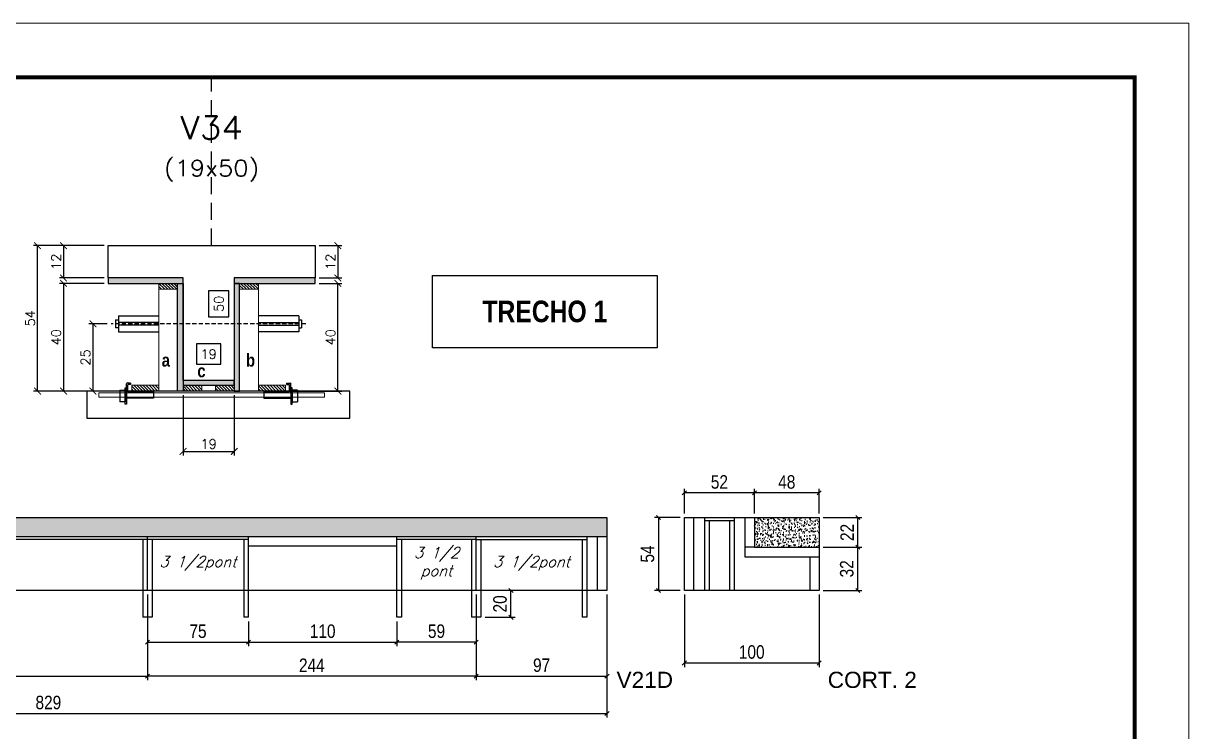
# Model space of a CAD drawing. Extents: x 0 to 6325, y 5574 to 19307.
# Drawn here: x 620 to 1485, y 12990 to 13516 of the extents above; entities that cross this region are included whole.
import ezdxf
from ezdxf.enums import TextEntityAlignment as Align

# ---------------------------------------------------------------- set-up
doc = ezdxf.new("R2010")
doc.units = 0
doc.linetypes.add('DASHED', pattern=[0.75, 0.5, -0.25])
doc.linetypes.add('HIDDEN', pattern=[9.525, 6.35, -3.175])
for name, color, linetype in [('1', 1, 'Continuous'), ('5', 5, 'Continuous'), ('barrote', 251, 'Continuous'), ('COTA', 241, 'Continuous'), ('Cota Seção (2x)', 4, 'Continuous'), ('detalhes', 4, 'Continuous'), ('Hachura', 253, 'Continuous'), ('NOMENCLATURA', 7, 'Continuous'), ('Painéis', 200, 'Continuous'), ('presilha', 1, 'Continuous'), ('SARR_2.2x7', 40, 'Continuous'), ('SARR_3.5x7', 81, 'Continuous'), ('TENSOR', 3, 'Continuous'), ('texto', 7, 'Continuous'), ('Texto de Titulo', 7, 'Continuous'), ('Texto Qtd Sarr', 242, 'Continuous')]:
    doc.layers.add(name, color=color, linetype=linetype)
for name, color, linetype, lineweight in [('CONCRETO', 251, 'Continuous', 25), ('Folhas', 255, 'Continuous', 9), ('Madeira', 126, 'Continuous', 18), ('SARRAFO DE PRESSAO', 251, 'DASHED', 9), ('SCO-___-LAJ', 2, 'Continuous', 0), ('Texto Seção', 7, 'Continuous', 15)]:
    doc.layers.add(name, color=color, linetype=linetype, lineweight=lineweight)
doc.styles.add('COTA TECNICA', font='techl___.ttf', dxfattribs={"height": 10})
doc.styles.add('ROMANC', font='techb___.ttf', dxfattribs={"height": 2.5})
doc.styles.add('Romans', font='romans.shx')
doc.styles.get("Standard").update_dxf_attribs({"font": 'arial.ttf'})
doc.styles.add('TECNICA', font='techb___.ttf', dxfattribs={"height": 10})
doc.dimstyles.new('Cota Seção (2x)', dxfattribs={"dimtxt": 7, "dimasz": 5, "dimexe": 3, "dimexo": 3, "dimgap": 2, "dimtad": 3, "dimdec": 1, "dimlfac": 0.5, "dimzin": 12, "dimdsep": 46, "dimtxsty": 'Romans', "dimblk": 'ARCHTICK', "dimcen": 0, "dimclrd": 4, "dimclre": 4, "dimclrt": 1, "dimadec": 1, "dimazin": 3, "dimtfac": 1, "dimtdec": 1, "dimtmove": 0, "dimatfit": 3, "dimldrblk": 'OBLIQUE', "dimfxl": 1, "dimtolj": 1, "dimtzin": 12, "dimarcsym": 0})
doc.dimstyles.new('Cota Seção interna', dxfattribs={"dimtxt": 7, "dimasz": 6, "dimexe": 0.18, "dimexo": 2, "dimgap": -4, "dimtad": 3, "dimdec": 1, "dimlfac": 0.5, "dimzin": 12, "dimdsep": 46, "dimtxsty": 'Romans', "dimblk": 'ARCHTICK', "dimcen": 0.09, "dimse1": 1, "dimse2": 1, "dimsd1": 1, "dimsd2": 1, "dimclrd": 180, "dimclre": 5, "dimclrt": 1, "dimadec": 0, "dimazin": 3, "dimtfac": 1, "dimtdec": 1, "dimtofl": 0, "dimtmove": 0, "dimatfit": 3, "dimldrblk": 'ARCHTICK', "dimfxl": 1, "dimtolj": 1, "dimtzin": 0, "dimarcsym": 0})
doc.dimstyles.new('PAINEL', dxfattribs={"dimtxt": 10, "dimasz": 3, "dimexe": 3, "dimexo": 3, "dimgap": 3, "dimtad": 1, "dimdec": 1, "dimzin": 12, "dimdsep": 46, "dimtxsty": 'COTA TECNICA', "dimblk1": 'OBLIQUE', "dimblk2": 'OBLIQUE', "dimsah": 1, "dimcen": 0.9, "dimclrd": 4, "dimclre": 4, "dimclrt": 240, "dimadec": 1, "dimazin": 3, "dimtfac": 1, "dimtdec": 1, "dimtmove": 0, "dimatfit": 3, "dimfxl": 1, "dimtolj": 1, "dimtzin": 12, "dimarcsym": 0})
pattern_1 = [(315, (23695.4202, 5013.0558), (1.12253202, 1.12253202), [])]

# ---------------------------------------------------------------- blocks, each defined once
blk = doc.blocks.new('9999999999')
at = {"layer": 'Folhas'}
blk.add_lwpolyline([(98138.98, 34190.21), (99623.98, 34190.21), (99623.98, 35240.21), (98138.98, 35240.21)], close=True, dxfattribs=at)
at = {"layer": 'Folhas', "color": 30, "const_width": 3}
blk.add_lwpolyline([(98213.98, 34230.21), (99583.98, 34230.21), (99583.98, 35200.21), (98213.98, 35200.21)], close=True, dxfattribs=at)
blk = doc.blocks.new('_Oblique')
at = {"layer": '1', "color": 0, "lineweight": -2}
blk.add_line((-0.5, -0.5), (0.5, 0.5), dxfattribs=at)
blk = doc.blocks.new('*D4856')
at = {"layer": 'COTA', "color": 4, "lineweight": -2, "transparency": 16777216}
for p, q in [((224.37, 13091.81), (224.37, 13000.43)), ((1053.37, 13091.81), (1053.37, 13000.43)), ((224.37, 13003.43), (1053.37, 13003.43))]:
    blk.add_line(p, q, dxfattribs=at)
at = {"layer": 'Defpoints', "color": 0, "transparency": 16777216}
for p in [(224.37, 13094.81), (1053.37, 13094.81), (1053.37, 13003.43)]:
    blk.add_point(p, dxfattribs=at)
at = {"layer": 'COTA', "color": 4, "lineweight": -2, "transparency": 16777216, "xscale": 3, "yscale": 3, "zscale": 3, "rotation": 180}
blk.add_blockref('_Oblique', (224.37, 13003.43), dxfattribs=at)
at = {"layer": 'COTA', "color": 4, "lineweight": -2, "transparency": 16777216, "xscale": 3, "yscale": 3, "zscale": 3}
blk.add_blockref('_Oblique', (1053.37, 13003.43), dxfattribs=at)
at = {"layer": 'COTA', "color": 240, "transparency": 16777216, "insert": (638.87, 13011.53), "char_height": 10, "attachment_point": 5, "style": 'COTA TECNICA'}
blk.add_mtext('\\A1;829', dxfattribs=at)
blk = doc.blocks.new('*D3715')
at = {"layer": 'COTA', "color": 4, "lineweight": -2, "transparency": 16777216}
for p, q in [((468.37, 13091.81), (468.37, 13028.14)), ((712.37, 13091.81), (712.37, 13028.14)), ((468.37, 13031.14), (712.37, 13031.14))]:
    blk.add_line(p, q, dxfattribs=at)
at = {"layer": 'Defpoints', "color": 0, "transparency": 16777216}
for p in [(468.37, 13094.81), (712.37, 13094.81), (712.37, 13031.14)]:
    blk.add_point(p, dxfattribs=at)
at = {"layer": 'COTA', "color": 4, "lineweight": -2, "transparency": 16777216, "xscale": 3, "yscale": 3, "zscale": 3, "rotation": 180}
blk.add_blockref('_Oblique', (468.37, 13031.14), dxfattribs=at)
at = {"layer": 'COTA', "color": 4, "lineweight": -2, "transparency": 16777216, "xscale": 3, "yscale": 3, "zscale": 3}
blk.add_blockref('_Oblique', (712.37, 13031.14), dxfattribs=at)
at = {"layer": 'COTA', "color": 240, "transparency": 16777216, "insert": (590.37, 13039.22), "char_height": 10, "attachment_point": 5, "style": 'COTA TECNICA'}
blk.add_mtext('\\A1;244', dxfattribs=at)
blk = doc.blocks.new('*D3716')
at = {"layer": 'COTA', "color": 4, "lineweight": -2, "transparency": 16777216}
for p, q in [((956.37, 13091.81), (956.37, 13028.14)), ((1053.37, 13091.81), (1053.37, 13028.14)), ((956.37, 13031.14), (1053.37, 13031.14))]:
    blk.add_line(p, q, dxfattribs=at)
at = {"layer": 'Defpoints', "color": 0, "transparency": 16777216}
for p in [(956.37, 13094.81), (1053.37, 13094.81), (1053.37, 13031.14)]:
    blk.add_point(p, dxfattribs=at)
at = {"layer": 'COTA', "color": 4, "lineweight": -2, "transparency": 16777216, "xscale": 3, "yscale": 3, "zscale": 3, "rotation": 180}
blk.add_blockref('_Oblique', (956.37, 13031.14), dxfattribs=at)
at = {"layer": 'COTA', "color": 4, "lineweight": -2, "transparency": 16777216, "xscale": 3, "yscale": 3, "zscale": 3}
blk.add_blockref('_Oblique', (1053.37, 13031.14), dxfattribs=at)
at = {"layer": 'COTA', "color": 240, "transparency": 16777216, "insert": (1004.87, 13039.25), "char_height": 10, "attachment_point": 5, "style": 'COTA TECNICA'}
blk.add_mtext('\\A1;97', dxfattribs=at)
blk = doc.blocks.new('*D4858')
at = {"layer": 'COTA', "color": 4, "lineweight": -2, "transparency": 16777216}
for p, q in [((712.37, 13091.81), (712.37, 13028.14)), ((956.37, 13091.81), (956.37, 13028.14)), ((956.37, 13031.14), (712.37, 13031.14))]:
    blk.add_line(p, q, dxfattribs=at)
at = {"layer": 'Defpoints', "color": 0, "transparency": 16777216}
for p in [(712.37, 13094.81), (956.37, 13094.81), (712.37, 13031.14)]:
    blk.add_point(p, dxfattribs=at)
at = {"layer": 'COTA', "color": 4, "lineweight": -2, "transparency": 16777216, "xscale": 3, "yscale": 3, "zscale": 3, "rotation": 180}
blk.add_blockref('_Oblique', (712.37, 13031.14), dxfattribs=at)
at = {"layer": 'COTA', "color": 4, "lineweight": -2, "transparency": 16777216, "xscale": 3, "yscale": 3, "zscale": 3}
blk.add_blockref('_Oblique', (956.37, 13031.14), dxfattribs=at)
at = {"layer": 'COTA', "color": 240, "transparency": 16777216, "insert": (834.37, 13039.22), "char_height": 10, "attachment_point": 5, "style": 'COTA TECNICA'}
blk.add_mtext('\\A1;244', dxfattribs=at)
blk = doc.blocks.new('*D4885')
at = {"layer": 'COTA', "color": 4, "lineweight": -2, "transparency": 16777216}
for p, q in [((956.37, 13091.81), (956.37, 13053.33)), ((897.37, 13071.81), (897.37, 13053.33)), ((956.37, 13056.33), (897.37, 13056.33))]:
    blk.add_line(p, q, dxfattribs=at)
at = {"layer": 'Defpoints', "color": 0, "transparency": 16777216}
for p in [(956.37, 13094.81), (897.37, 13074.81), (897.37, 13056.33)]:
    blk.add_point(p, dxfattribs=at)
at = {"layer": 'COTA', "color": 4, "lineweight": -2, "transparency": 16777216, "xscale": 3, "yscale": 3, "zscale": 3, "rotation": 180}
blk.add_blockref('_Oblique', (897.37, 13056.33), dxfattribs=at)
at = {"layer": 'COTA', "color": 4, "lineweight": -2, "transparency": 16777216, "xscale": 3, "yscale": 3, "zscale": 3}
blk.add_blockref('_Oblique', (956.37, 13056.33), dxfattribs=at)
at = {"layer": 'COTA', "color": 240, "transparency": 16777216, "insert": (926.87, 13064.47), "char_height": 10, "attachment_point": 5, "style": 'COTA TECNICA'}
blk.add_mtext('\\A1;59', dxfattribs=at)
blk = doc.blocks.new('*D4886')
at = {"layer": 'COTA', "color": 4, "lineweight": -2, "transparency": 16777216}
for p, q in [((712.37, 13091.81), (712.37, 13053.33)), ((787.37, 13071.81), (787.37, 13053.33)), ((712.37, 13056.33), (787.37, 13056.33))]:
    blk.add_line(p, q, dxfattribs=at)
at = {"layer": 'Defpoints', "color": 0, "transparency": 16777216}
for p in [(712.37, 13094.81), (787.37, 13074.81), (787.37, 13056.33)]:
    blk.add_point(p, dxfattribs=at)
at = {"layer": 'COTA', "color": 4, "lineweight": -2, "transparency": 16777216, "xscale": 3, "yscale": 3, "zscale": 3, "rotation": 180}
blk.add_blockref('_Oblique', (712.37, 13056.33), dxfattribs=at)
at = {"layer": 'COTA', "color": 4, "lineweight": -2, "transparency": 16777216, "xscale": 3, "yscale": 3, "zscale": 3}
blk.add_blockref('_Oblique', (787.37, 13056.33), dxfattribs=at)
at = {"layer": 'COTA', "color": 240, "transparency": 16777216, "insert": (749.87, 13064.44), "char_height": 10, "attachment_point": 5, "style": 'COTA TECNICA'}
blk.add_mtext('\\A1;75', dxfattribs=at)
blk = doc.blocks.new('*D4887')
at = {"layer": 'COTA', "color": 4, "lineweight": -2, "transparency": 16777216}
for p, q in [((1110.77, 13091.81), (1110.77, 13037.92)), ((1210.77, 13091.81), (1210.77, 13037.92)), ((1110.77, 13040.92), (1210.77, 13040.92))]:
    blk.add_line(p, q, dxfattribs=at)
at = {"layer": 'Defpoints', "color": 0, "transparency": 16777216}
for p in [(1110.77, 13094.81), (1210.77, 13094.81), (1210.77, 13040.92)]:
    blk.add_point(p, dxfattribs=at)
at = {"layer": 'COTA', "color": 4, "lineweight": -2, "transparency": 16777216, "xscale": 3, "yscale": 3, "zscale": 3, "rotation": 180}
blk.add_blockref('_Oblique', (1110.77, 13040.92), dxfattribs=at)
at = {"layer": 'COTA', "color": 4, "lineweight": -2, "transparency": 16777216, "xscale": 3, "yscale": 3, "zscale": 3}
blk.add_blockref('_Oblique', (1210.77, 13040.92), dxfattribs=at)
at = {"layer": 'COTA', "color": 240, "transparency": 16777216, "insert": (1160.77, 13049.02), "char_height": 10, "attachment_point": 5, "style": 'COTA TECNICA'}
blk.add_mtext('\\A1;100', dxfattribs=at)
blk = doc.blocks.new('*D4888')
at = {"layer": 'COTA', "color": 4, "lineweight": -2, "transparency": 16777216}
for p, q in [((787.37, 13071.81), (787.37, 13053.33)), ((897.37, 13071.81), (897.37, 13053.33)), ((787.37, 13056.33), (897.37, 13056.33))]:
    blk.add_line(p, q, dxfattribs=at)
at = {"layer": 'Defpoints', "color": 0, "transparency": 16777216}
for p in [(787.37, 13074.81), (897.37, 13074.81), (897.37, 13056.33)]:
    blk.add_point(p, dxfattribs=at)
at = {"layer": 'COTA', "color": 4, "lineweight": -2, "transparency": 16777216, "xscale": 3, "yscale": 3, "zscale": 3, "rotation": 180}
blk.add_blockref('_Oblique', (787.37, 13056.33), dxfattribs=at)
at = {"layer": 'COTA', "color": 4, "lineweight": -2, "transparency": 16777216, "xscale": 3, "yscale": 3, "zscale": 3}
blk.add_blockref('_Oblique', (897.37, 13056.33), dxfattribs=at)
at = {"layer": 'COTA', "color": 240, "transparency": 16777216, "insert": (842.37, 13064.44), "char_height": 10, "attachment_point": 5, "style": 'COTA TECNICA'}
blk.add_mtext('\\A1;110', dxfattribs=at)
blk = doc.blocks.new('*D4890')
at = {"layer": 'COTA', "color": 4, "lineweight": -2, "transparency": 16777216}
for p, q in [((982.13, 13074.81), (982.13, 13094.81)), ((962.87, 13074.81), (985.13, 13074.81))]:
    blk.add_line(p, q, dxfattribs=at)
at = {"layer": 'Defpoints', "color": 0, "transparency": 16777216}
for p in [(982.13, 13094.81), (982.13, 13094.81), (959.87, 13074.81)]:
    blk.add_point(p, dxfattribs=at)
at = {"layer": 'COTA', "color": 4, "lineweight": -2, "transparency": 16777216, "xscale": 3, "yscale": 3, "zscale": 3}
for p, rotation in [((982.13, 13094.81), 90), ((982.13, 13074.81), 270)]:
    blk.add_blockref('_Oblique', p, dxfattribs=dict(at, rotation=rotation))
at = {"layer": 'COTA', "color": 240, "transparency": 16777216, "insert": (974.03, 13084.81), "char_height": 10, "attachment_point": 5, "rotation": 90, "style": 'COTA TECNICA'}
blk.add_mtext('\\A1;20', dxfattribs=at)
blk = doc.blocks.new('*D4891')
at = {"layer": 'COTA', "color": 4, "lineweight": -2, "transparency": 16777216}
for p, q in [((1213.77, 13126.81), (1242.56, 13126.81)), ((1239.56, 13094.81), (1239.56, 13126.81)), ((1213.77, 13094.81), (1242.56, 13094.81))]:
    blk.add_line(p, q, dxfattribs=at)
at = {"layer": 'Defpoints', "color": 0, "transparency": 16777216}
for p in [(1210.77, 13126.81), (1239.56, 13126.81), (1210.77, 13094.81)]:
    blk.add_point(p, dxfattribs=at)
at = {"layer": 'COTA', "color": 4, "lineweight": -2, "transparency": 16777216, "xscale": 3, "yscale": 3, "zscale": 3}
for p, rotation in [((1239.56, 13126.81), 90), ((1239.56, 13094.81), 270)]:
    blk.add_blockref('_Oblique', p, dxfattribs=dict(at, rotation=rotation))
at = {"layer": 'COTA', "color": 240, "transparency": 16777216, "insert": (1231.34, 13110.81), "char_height": 10, "attachment_point": 5, "rotation": 90, "style": 'COTA TECNICA'}
blk.add_mtext('\\A1;32', dxfattribs=at)
blk = doc.blocks.new('*D4892')
at = {"layer": 'COTA', "color": 4, "lineweight": -2, "transparency": 16777216}
for p, q in [((1213.77, 13148.81), (1242.56, 13148.81)), ((1239.56, 13126.81), (1239.56, 13148.81)), ((1213.77, 13126.81), (1242.56, 13126.81))]:
    blk.add_line(p, q, dxfattribs=at)
at = {"layer": 'Defpoints', "color": 0, "transparency": 16777216}
for p in [(1210.77, 13148.81), (1239.56, 13148.81), (1210.77, 13126.81)]:
    blk.add_point(p, dxfattribs=at)
at = {"layer": 'COTA', "color": 4, "lineweight": -2, "transparency": 16777216, "xscale": 3, "yscale": 3, "zscale": 3}
for p, rotation in [((1239.56, 13148.81), 90), ((1239.56, 13126.81), 270)]:
    blk.add_blockref('_Oblique', p, dxfattribs=dict(at, rotation=rotation))
at = {"layer": 'COTA', "color": 240, "transparency": 16777216, "insert": (1231.56, 13137.81), "char_height": 10, "attachment_point": 5, "rotation": 90, "style": 'COTA TECNICA'}
blk.add_mtext('\\A1;22', dxfattribs=at)
blk = doc.blocks.new('*D4893')
at = {"layer": 'COTA', "color": 4, "lineweight": -2, "transparency": 16777216}
for p, q in [((1107.77, 13148.81), (1088.56, 13148.81)), ((1091.56, 13148.81), (1091.56, 13094.81)), ((1107.77, 13094.81), (1088.56, 13094.81))]:
    blk.add_line(p, q, dxfattribs=at)
at = {"layer": 'Defpoints', "color": 0, "transparency": 16777216}
for p in [(1110.77, 13148.81), (1091.56, 13094.81), (1110.77, 13094.81)]:
    blk.add_point(p, dxfattribs=at)
at = {"layer": 'COTA', "color": 4, "lineweight": -2, "transparency": 16777216, "xscale": 3, "yscale": 3, "zscale": 3}
for p, rotation in [((1091.56, 13148.81), 90), ((1091.56, 13094.81), 270)]:
    blk.add_blockref('_Oblique', p, dxfattribs=dict(at, rotation=rotation))
at = {"layer": 'COTA', "color": 240, "transparency": 16777216, "insert": (1083.45, 13121.81), "char_height": 10, "attachment_point": 5, "rotation": 90, "style": 'COTA TECNICA'}
blk.add_mtext('\\A1;54', dxfattribs=at)
blk = doc.blocks.new('*D4894')
at = {"layer": 'COTA', "color": 4, "lineweight": -2, "transparency": 16777216}
for p, q in [((1162.77, 13151.81), (1162.77, 13170.12)), ((1210.77, 13151.81), (1210.77, 13170.12)), ((1210.77, 13167.12), (1162.77, 13167.12))]:
    blk.add_line(p, q, dxfattribs=at)
at = {"layer": 'Defpoints', "color": 0, "transparency": 16777216}
for p in [(1162.77, 13167.12), (1162.77, 13148.81), (1210.77, 13148.81)]:
    blk.add_point(p, dxfattribs=at)
at = {"layer": 'COTA', "color": 4, "lineweight": -2, "transparency": 16777216, "xscale": 3, "yscale": 3, "zscale": 3, "rotation": 180}
blk.add_blockref('_Oblique', (1162.77, 13167.12), dxfattribs=at)
at = {"layer": 'COTA', "color": 4, "lineweight": -2, "transparency": 16777216, "xscale": 3, "yscale": 3, "zscale": 3}
blk.add_blockref('_Oblique', (1210.77, 13167.12), dxfattribs=at)
at = {"layer": 'COTA', "color": 240, "transparency": 16777216, "insert": (1186.77, 13175.22), "char_height": 10, "attachment_point": 5, "style": 'COTA TECNICA'}
blk.add_mtext('\\A1;48', dxfattribs=at)
blk = doc.blocks.new('*D4895')
at = {"layer": 'COTA', "color": 4, "lineweight": -2, "transparency": 16777216}
for p, q in [((1110.77, 13151.81), (1110.77, 13170.12)), ((1162.77, 13151.81), (1162.77, 13170.12)), ((1162.77, 13167.12), (1110.77, 13167.12))]:
    blk.add_line(p, q, dxfattribs=at)
at = {"layer": 'Defpoints', "color": 0, "transparency": 16777216}
for p in [(1110.77, 13167.12), (1110.77, 13148.81), (1162.77, 13148.81)]:
    blk.add_point(p, dxfattribs=at)
at = {"layer": 'COTA', "color": 4, "lineweight": -2, "transparency": 16777216, "xscale": 3, "yscale": 3, "zscale": 3, "rotation": 180}
blk.add_blockref('_Oblique', (1110.77, 13167.12), dxfattribs=at)
at = {"layer": 'COTA', "color": 4, "lineweight": -2, "transparency": 16777216, "xscale": 3, "yscale": 3, "zscale": 3}
blk.add_blockref('_Oblique', (1162.77, 13167.12), dxfattribs=at)
at = {"layer": 'COTA', "color": 240, "transparency": 16777216, "insert": (1136.77, 13175.23), "char_height": 10, "attachment_point": 5, "style": 'COTA TECNICA'}
blk.add_mtext('\\A1;52', dxfattribs=at)
blk = doc.blocks.new('titulo1')
at = {"layer": 'Defpoints', "color": 252, "linetype": 'HIDDEN', "ltscale": 2}
blk.add_line((0, 0), (0, 125), dxfattribs=at)
at = {"layer": 'Defpoints', "style": 'Romans', "oblique": 15}
blk.add_attdef('FOLHA', text='', height=10, dxfattribs=at).set_placement((0, 15.58), align=Align.MIDDLE_CENTER)
at = {"layer": 'Texto Qtd Sarr', "color": 3, "style": 'Romans', "oblique": 15}
for tag, height, p in [('TITULO', 17, (0, 71.45)), ('SEÇÃO', 12, (0, 41.55))]:
    blk.add_attdef(tag, text='', height=height, dxfattribs=at).set_placement(p, align=Align.MIDDLE_CENTER)
blk = doc.blocks.new('_ArchTick')
at = {"color": 0, "linetype": 'ByBlock', "const_width": 0.15}
blk.add_lwpolyline([(-0.5, -0.5), (0.5, 0.5)], dxfattribs=at)
blk = doc.blocks.new('*D3723')
at = {"layer": 'COTA', "color": 4, "lineweight": -2, "transparency": 16777216}
for p, q in [((839.8, 13350.7), (856.67, 13350.7)), ((853.67, 13350.7), (853.67, 13326.7)), ((839.8, 13326.7), (856.67, 13326.7))]:
    blk.add_line(p, q, dxfattribs=at)
at = {"layer": 'Defpoints', "color": 0, "transparency": 16777216}
for p in [(836.8, 13350.7), (836.8, 13326.7), (853.67, 13326.7)]:
    blk.add_point(p, dxfattribs=at)
at = {"layer": 'COTA', "color": 4, "lineweight": -2, "transparency": 16777216, "xscale": 5, "yscale": 5, "zscale": 5}
for p, rotation in [((853.67, 13350.7), 90), ((853.67, 13326.7), 270)]:
    blk.add_blockref('_ArchTick', p, dxfattribs=dict(at, rotation=rotation))
at = {"layer": 'COTA', "color": 1, "transparency": 16777216, "insert": (848.17, 13338.7), "char_height": 7, "attachment_point": 5, "rotation": 90, "style": 'Romans'}
blk.add_mtext('\\A1;12', dxfattribs=at)
blk = doc.blocks.new('*D3724')
at = {"layer": 'COTA', "color": 4, "lineweight": -2, "transparency": 16777216}
for p, q in [((680.2, 13350.7), (627.82, 13350.7)), ((630.82, 13242.7), (630.82, 13350.7)), ((702.2, 13242.7), (627.82, 13242.7))]:
    blk.add_line(p, q, dxfattribs=at)
at = {"layer": 'Defpoints', "color": 0, "transparency": 16777216}
for p in [(630.82, 13350.7), (683.2, 13350.7), (705.2, 13242.7)]:
    blk.add_point(p, dxfattribs=at)
at = {"layer": 'COTA', "color": 4, "lineweight": -2, "transparency": 16777216, "xscale": 5, "yscale": 5, "zscale": 5}
for p, rotation in [((630.82, 13350.7), 90), ((630.82, 13242.7), 270)]:
    blk.add_blockref('_ArchTick', p, dxfattribs=dict(at, rotation=rotation))
at = {"layer": 'COTA', "color": 1, "transparency": 16777216, "insert": (625.32, 13296.7), "char_height": 7, "attachment_point": 5, "rotation": 90, "style": 'Romans'}
blk.add_mtext('\\A1;54', dxfattribs=at)
blk = doc.blocks.new('*D3725')
at = {"layer": 'COTA', "color": 4, "lineweight": -2, "transparency": 16777216}
for p, q in [((839.8, 13322.7), (856.67, 13322.7)), ((853.67, 13242.7), (853.67, 13322.7)), ((813.4, 13242.7), (856.67, 13242.7))]:
    blk.add_line(p, q, dxfattribs=at)
at = {"layer": 'Defpoints', "color": 0, "transparency": 16777216}
for p in [(836.8, 13322.7), (853.67, 13322.7), (810.4, 13242.7)]:
    blk.add_point(p, dxfattribs=at)
at = {"layer": 'COTA', "color": 4, "lineweight": -2, "transparency": 16777216, "xscale": 5, "yscale": 5, "zscale": 5}
for p, rotation in [((853.67, 13322.7), 90), ((853.67, 13242.7), 270)]:
    blk.add_blockref('_ArchTick', p, dxfattribs=dict(at, rotation=rotation))
at = {"layer": 'COTA', "color": 1, "transparency": 16777216, "insert": (848.17, 13282.7), "char_height": 7, "attachment_point": 5, "rotation": 90, "style": 'Romans'}
blk.add_mtext('\\A1;40', dxfattribs=at)
blk = doc.blocks.new('*D3726')
at = {"layer": 'Cota Seção (2x)', "color": 180, "lineweight": -2, "transparency": 16777216}
for p, q in [((772.8, 13317.18), (757.8, 13317.18)), ((757.8, 13317.18), (757.8, 13297.84)), ((772.8, 13297.84), (772.8, 13317.18)), ((757.8, 13297.84), (772.8, 13297.84))]:
    blk.add_line(p, q, dxfattribs=at)
at = {"layer": 'Defpoints', "color": 0, "transparency": 16777216}
for p in [(776.8, 13350.7), (787.8, 13350.7), (787.8, 13250.7)]:
    blk.add_point(p, dxfattribs=at)
at = {"layer": 'Cota Seção (2x)', "color": 1, "transparency": 16777216, "insert": (765.3, 13307.51), "char_height": 7, "attachment_point": 5, "rotation": 90, "style": 'Romans'}
blk.add_mtext('\\A1;50', dxfattribs=at)
blk = doc.blocks.new('*D3727')
at = {"layer": 'COTA', "color": 4, "lineweight": -2, "transparency": 16777216}
for p, q in [((680.2, 13350.7), (647.14, 13350.7)), ((650.14, 13350.7), (650.14, 13326.7)), ((680.2, 13326.7), (647.14, 13326.7))]:
    blk.add_line(p, q, dxfattribs=at)
at = {"layer": 'Defpoints', "color": 0, "transparency": 16777216}
for p in [(683.2, 13350.7), (650.14, 13326.7), (683.2, 13326.7)]:
    blk.add_point(p, dxfattribs=at)
at = {"layer": 'COTA', "color": 4, "lineweight": -2, "transparency": 16777216, "xscale": 5, "yscale": 5, "zscale": 5}
for p, rotation in [((650.14, 13350.7), 90), ((650.14, 13326.7), 270)]:
    blk.add_blockref('_ArchTick', p, dxfattribs=dict(at, rotation=rotation))
at = {"layer": 'COTA', "color": 1, "transparency": 16777216, "insert": (644.64, 13338.7), "char_height": 7, "attachment_point": 5, "rotation": 90, "style": 'Romans'}
blk.add_mtext('\\A1;12', dxfattribs=at)
blk = doc.blocks.new('*D3728')
at = {"layer": 'COTA', "color": 4, "lineweight": -2, "transparency": 16777216}
for p, q in [((680.2, 13322.7), (647.14, 13322.7)), ((650.14, 13322.7), (650.14, 13242.7)), ((702.2, 13242.7), (647.14, 13242.7))]:
    blk.add_line(p, q, dxfattribs=at)
at = {"layer": 'Defpoints', "color": 0, "transparency": 16777216}
for p in [(683.2, 13322.7), (650.14, 13242.7), (705.2, 13242.7)]:
    blk.add_point(p, dxfattribs=at)
at = {"layer": 'COTA', "color": 4, "lineweight": -2, "transparency": 16777216, "xscale": 5, "yscale": 5, "zscale": 5}
for p, rotation in [((650.14, 13322.7), 90), ((650.14, 13242.7), 270)]:
    blk.add_blockref('_ArchTick', p, dxfattribs=dict(at, rotation=rotation))
at = {"layer": 'COTA', "color": 1, "transparency": 16777216, "insert": (644.64, 13282.7), "char_height": 7, "attachment_point": 5, "rotation": 90, "style": 'Romans'}
blk.add_mtext('\\A1;40', dxfattribs=at)
blk = doc.blocks.new('PRESILHA METÁLICA 1')
at = {"layer": 'presilha'}
for p, q in [((0, 13), (6, 13)), ((0, 13), (0, 0)), ((6, 15.5), (7.5, 15.5)), ((6, -2.5), (6, 15.5)), ((6, 13), (6, 0)), ((7.5, 10.6), (7.5, 19.9)), ((7.5, 15.5), (7.5, -2.5)), ((12, 21), (8.6, 21)), ((9, 11.6), (9, 18.9)), ((12, 19.5), (9.6, 19.5)), ((12, 21), (12, 19.5)), ((6, 0), (0, 0)), ((37.5, 4.1), (7.5, 4.1)), ((37.5, 11), (9.6, 11)), ((37.5, 11), (37.5, 4.1)), ((7.5, -2.5), (6, -2.5))]:
    blk.add_line(p, q, dxfattribs=at)
for centre, radius, start, end in [((8.6, 19.9), 1.14, 90, 180), ((9.6, 18.9), 0.57, 90, 180), ((9.6, 11.6), 0.57, 180, 270)]:
    blk.add_arc(centre, radius, start, end, dxfattribs=at)
blk = doc.blocks.new('*D3729')
at = {"layer": 'COTA', "color": 4, "lineweight": -2, "transparency": 16777216}
for p, q in [((738.8, 13239.7), (738.8, 13194.97)), ((776.8, 13239.7), (776.8, 13194.97)), ((738.8, 13197.97), (776.8, 13197.97))]:
    blk.add_line(p, q, dxfattribs=at)
at = {"layer": 'Defpoints', "color": 0, "transparency": 16777216}
for p in [(738.8, 13242.7), (776.8, 13242.7), (776.8, 13197.97)]:
    blk.add_point(p, dxfattribs=at)
at = {"layer": 'COTA', "color": 4, "lineweight": -2, "transparency": 16777216, "xscale": 5, "yscale": 5, "zscale": 5, "rotation": 180}
blk.add_blockref('_ArchTick', (738.8, 13197.97), dxfattribs=at)
at = {"layer": 'COTA', "color": 4, "lineweight": -2, "transparency": 16777216, "xscale": 5, "yscale": 5, "zscale": 5}
blk.add_blockref('_ArchTick', (776.8, 13197.97), dxfattribs=at)
at = {"layer": 'COTA', "color": 1, "transparency": 16777216, "insert": (757.8, 13203.47), "char_height": 7, "attachment_point": 5, "style": 'Romans'}
blk.add_mtext('\\A1;19', dxfattribs=at)
blk = doc.blocks.new('*D3730')
at = {"layer": 'Cota Seção (2x)', "color": 180, "lineweight": -2, "transparency": 16777216}
for p, q in [((766.8, 13277.7), (748.8, 13277.7)), ((748.8, 13277.7), (748.8, 13262.7)), ((766.8, 13262.7), (766.8, 13277.7)), ((748.8, 13262.7), (766.8, 13262.7))]:
    blk.add_line(p, q, dxfattribs=at)
at = {"layer": 'Defpoints', "color": 0, "transparency": 16777216}
for p in [(776.8, 13258.7), (738.8, 13242.7), (776.8, 13242.7)]:
    blk.add_point(p, dxfattribs=at)
at = {"layer": 'Cota Seção (2x)', "color": 1, "transparency": 16777216, "insert": (757.8, 13270.2), "char_height": 7, "attachment_point": 5, "style": 'Romans'}
blk.add_mtext('\\A1;19', dxfattribs=at)
blk = doc.blocks.new('*D4144')
at = {"layer": 'COTA', "color": 4, "lineweight": -2, "transparency": 16777216}
for p, q in [((682.5, 13292.67), (668.94, 13292.67)), ((671.94, 13292.67), (671.94, 13242.7)), ((687.5, 13242.7), (668.94, 13242.7))]:
    blk.add_line(p, q, dxfattribs=at)
at = {"layer": 'Defpoints', "color": 0, "transparency": 16777216}
for p in [(685.5, 13292.67), (671.94, 13242.7), (690.5, 13242.7)]:
    blk.add_point(p, dxfattribs=at)
at = {"layer": 'COTA', "color": 4, "lineweight": -2, "transparency": 16777216, "xscale": 5, "yscale": 5, "zscale": 5}
for p, rotation in [((671.94, 13292.67), 90), ((671.94, 13242.7), 270)]:
    blk.add_blockref('_ArchTick', p, dxfattribs=dict(at, rotation=rotation))
at = {"layer": 'COTA', "color": 1, "transparency": 16777216, "insert": (666.44, 13267.68), "char_height": 7, "attachment_point": 5, "rotation": 90, "style": 'Romans'}
blk.add_mtext('\\A1;25', dxfattribs=at)

msp = doc.modelspace()

# ---------------------------------------------------------------- hatches: boundary and pattern name
at = {"layer": 'COTA'}
h = msp.add_hatch(dxfattribs=at)
h.set_pattern_fill('AR-CONC', color=256, scale=0.03)
h.set_pattern_definition([(50, (-3139.0463, 54.755), (5.46554, -0.4781726), [0.5715, -6.2865]), (355, (-3139.0463, 54.755), (-1.0573026, 5.7317054), [0.4572, -5.0292175]), (100.451445, (-3138.591, 54.7153), (4.4082374, 5.2535326), [0.4857003, -5.3427073]), (46.1842, (-3139.046, 56.279), (8.1323712, -1.26127), [0.85725, -9.42975]), (96.63556, (-3138.3686, 56.174), (7.122124, 7.4227837), [0.7285507, -8.014068]), (351.18415, (-3139.046, 56.279), (7.122124, 7.4227837), [0.685799, -7.543792]), (21, (-3138.2843, 55.898), (4.5484317, -3.067956), [0.5715, -6.2865]), (326, (-3138.2843, 55.898), (1.8540609, 5.525639), [0.4572, -5.0292]), (71.451445, (-3137.905, 55.6425), (6.4024926, 2.457683), [0.4857003, -5.3426981]), (37.5, (-3139.0463, 54.7551), (0.0926581, 2.53665117), [0, -4.96824, 0, -5.1054, 0, -5.04825]), (7.5, (-3139.0463, 54.755), (2.0045899, 3.00541724), [0, -2.91084, 0, -4.85394, 0, -1.92405]), (327.5, (-3140.7455, 54.7551), (4.06771786, -0.17186232), [0, -1.905, 0, -5.9436, 0, -7.8867]), (317.5, (-3141.5075, 54.755), (4.4438754, 0.7627947), [0, -2.4765, 0, -3.94716, 0, -5.6007])])
h.paths.add_polyline_path([(1053.37, 13134.81), (1053.37, 13148.81), (224.37, 13148.81), (224.37, 13134.81)])
h = msp.add_hatch(dxfattribs=at)
h.set_pattern_fill('AR-CONC', color=256, scale=0.03)
h.set_pattern_definition([(50, (-3139.0463, 227.0003), (5.46554, -0.4781726), [0.5715, -6.2865]), (355, (-3139.0463, 227.0003), (-1.0573026, 5.7317054), [0.4572, -5.0292175]), (100.451445, (-3138.591, 226.9605), (4.4082374, 5.2535326), [0.4857003, -5.3427073]), (46.1842, (-3139.046, 228.5243), (8.1323712, -1.26127), [0.85725, -9.42975]), (96.63556, (-3138.3686, 228.419), (7.122124, 7.4227837), [0.7285507, -8.014068]), (351.18415, (-3139.046, 228.524), (7.122124, 7.4227837), [0.685799, -7.543792]), (21, (-3138.2843, 228.1433), (4.5484317, -3.067956), [0.5715, -6.2865]), (326, (-3138.2843, 228.1433), (1.8540609, 5.525639), [0.4572, -5.0292]), (71.451445, (-3137.905, 227.8877), (6.4024926, 2.457683), [0.4857003, -5.3426981]), (37.5, (-3139.0463, 227.0003), (0.0926581, 2.53665117), [0, -4.96824, 0, -5.1054, 0, -5.04825]), (7.5, (-3139.0463, 227.0003), (2.0045899, 3.00541724), [0, -2.91084, 0, -4.85394, 0, -1.92405]), (327.5, (-3140.7455, 227.0003), (4.06771786, -0.17186232), [0, -1.905, 0, -5.9436, 0, -7.8867]), (317.5, (-3141.5075, 227.0003), (4.4438754, 0.7627947), [0, -2.4765, 0, -3.94716, 0, -5.6007])])
h.paths.add_polyline_path([(1210.77, 13126.81), (1210.77, 13148.81), (1162.77, 13148.81), (1162.77, 13126.81)])
at = {"layer": 'Hachura'}
h = msp.add_hatch(color=256, dxfattribs=at)
h.dxf.hatch_style = 1
h.paths.add_polyline_path([(738.8, 13322.7), (738.8, 13326.7), (683.2, 13326.7), (683.2, 13322.7)])
h = msp.add_hatch(color=256, dxfattribs=at)
h.dxf.hatch_style = 1
h.paths.add_polyline_path([(836.8, 13322.7), (836.8, 13326.7), (776.8, 13326.7), (776.8, 13322.7)])
h = msp.add_hatch(dxfattribs=at)
h.set_pattern_fill('ANSI31', color=256, scale=0.5, angle=270, style=0)
h.set_pattern_definition([(315, (23695.4202, 5015.0558), (1.12253202, 1.12253202), [])])
h.paths.add_polyline_path([(734.8, 13318.3), (734.8, 13322.7), (720.8, 13322.7), (720.8, 13318.3)])
h = msp.add_hatch(color=256, dxfattribs=at)
h.dxf.hatch_style = 1
h.paths.add_polyline_path([(734.8, 13322.7), (738.8, 13322.7), (738.8, 13242.7), (734.8, 13242.7)])
h = msp.add_hatch(color=256, dxfattribs=at)
h.dxf.hatch_style = 1
h.paths.add_polyline_path([(780.8, 13322.7), (776.8, 13322.7), (776.8, 13242.7), (780.8, 13242.7)])
h = msp.add_hatch(dxfattribs=at)
h.set_pattern_fill('ANSI31', color=256, scale=0.5, angle=270, style=0)
h.set_pattern_definition([(315, (23695.4202, 5015.0558), (1.12253202, 1.12253202), [])])
h.paths.add_polyline_path([(780.8, 13318.3), (780.8, 13322.7), (794.8, 13322.7), (794.8, 13318.3)])
h = msp.add_hatch(color=256, dxfattribs=at)
h.dxf.hatch_style = 1
h.paths.add_polyline_path([(776.8, 13247.1), (776.8, 13250.7), (738.8, 13250.7), (738.8, 13247.1)])
h = msp.add_hatch(dxfattribs=at)
h.set_pattern_fill('ANSI31', color=256, scale=0.5, angle=270, style=0)
h.set_pattern_definition([(315, (23695.4202, 5013.0558), (1.12253202, 1.12253202), [])])
h.paths.add_polyline_path([(700.8, 13242.7), (700.8, 13247.1), (720.8, 13247.1), (720.8, 13242.7)])
h = msp.add_hatch(dxfattribs=at)
h.set_pattern_fill('ANSI31', color=256, scale=0.5, angle=270, style=0)
h.set_pattern_definition(pattern_1)
h.paths.add_polyline_path([(738.8, 13242.7), (738.8, 13247.1), (752.8, 13247.1), (752.8, 13242.7)])
h = msp.add_hatch(dxfattribs=at)
h.set_pattern_fill('ANSI31', color=256, scale=0.5, angle=270, style=0)
h.set_pattern_definition(pattern_1)
h.paths.add_polyline_path([(776.8, 13242.7), (776.8, 13247.1), (762.8, 13247.1), (762.8, 13242.7)])
h = msp.add_hatch(dxfattribs=at)
h.set_pattern_fill('ANSI31', color=256, scale=0.5, angle=270, style=0)
h.set_pattern_definition(pattern_1)
h.paths.add_polyline_path([(814.8, 13242.7), (814.8, 13247.1), (794.8, 13247.1), (794.8, 13242.7)])

# ---------------------------------------------------------------- linework, layer by layer
at = {"ltscale": 3}
for p, q in [((688.8, 13295.67), (688.8, 13289.67)), ((688.8, 13295.67), (690.8, 13295.67)), ((690.8, 13298.67), (690.8, 13286.67)), ((690.8, 13298.67), (720.8, 13298.67)), ((720.8, 13293.67), (690.8, 13293.67)), ((720.8, 13291.67), (690.8, 13291.67)), ((824.8, 13298.67), (794.8, 13298.67)), ((794.8, 13293.67), (824.8, 13293.67)), ((794.8, 13291.67), (824.8, 13291.67)), ((824.8, 13298.67), (824.8, 13286.67)), ((824.8, 13295.67), (826.8, 13295.67)), ((826.8, 13295.67), (826.8, 13289.67)), ((690.8, 13289.67), (688.8, 13289.67)), ((690.8, 13286.67), (720.8, 13286.67)), ((824.8, 13286.67), (794.8, 13286.67)), ((824.8, 13289.67), (826.8, 13289.67))]:
    msp.add_line(p, q, dxfattribs=at)
at = {"layer": 'barrote'}
msp.add_lwpolyline([(667.34, 13222.7), (862.53, 13222.7), (862.53, 13242.7), (667.34, 13242.7)], close=True, dxfattribs=at)
at = {"layer": 'CONCRETO'}
msp.add_lwpolyline([(683.2, 13326.7), (683.2, 13350.7), (836.8, 13350.7), (836.8, 13326.7), (776.8, 13326.7), (776.8, 13250.7), (738.8, 13250.7), (738.8, 13326.7)], close=True, dxfattribs=at)
at = {"layer": 'COTA'}
for p, q in [((224.37, 13148.81), (1053.37, 13148.81)), ((1053.37, 13148.81), (1053.37, 13134.81)), ((1162.77, 13148.81), (1210.77, 13148.81)), ((1210.77, 13148.81), (1210.77, 13126.81)), ((1162.77, 13126.81), (1155.77, 13126.81)), ((1155.77, 13126.81), (1155.77, 13119.81))]:
    msp.add_line(p, q, dxfattribs=at)
msp.add_lwpolyline([(923.87, 13328.57), (1090.65, 13328.57), (1090.65, 13274.91), (923.87, 13274.91)], close=True, dxfattribs=at)
at = {"layer": 'Madeira'}
for points in [[(734.8, 13318.3), (734.8, 13322.7), (720.8, 13322.7), (720.8, 13318.3)], [(734.8, 13322.7), (720.8, 13322.7), (720.8, 13242.7), (734.8, 13242.7)], [(780.8, 13318.3), (780.8, 13322.7), (794.8, 13322.7), (794.8, 13318.3)], [(780.8, 13322.7), (794.8, 13322.7), (794.8, 13242.7), (780.8, 13242.7)], [(700.8, 13242.7), (700.8, 13247.1), (720.8, 13247.1), (720.8, 13242.7)], [(738.8, 13242.7), (738.8, 13247.1), (752.8, 13247.1), (752.8, 13242.7)], [(776.8, 13242.7), (776.8, 13247.1), (762.8, 13247.1), (762.8, 13242.7)], [(814.8, 13242.7), (814.8, 13247.1), (794.8, 13247.1), (794.8, 13242.7)]]:
    msp.add_lwpolyline(points, close=True, dxfattribs=at)
at = {"layer": 'Painéis', "linetype": 'ByBlock'}
for p, q in [((1110.77, 13148.81), (1162.77, 13148.81)), ((1110.77, 13094.81), (1110.77, 13148.81)), ((1162.77, 13148.81), (1162.77, 13126.81)), ((224.37, 13134.81), (1053.37, 13134.81)), ((712.37, 13094.81), (712.37, 13134.81)), ((956.37, 13094.81), (956.37, 13134.81)), ((1053.37, 13134.81), (1053.37, 13094.81)), ((1162.77, 13126.81), (1210.77, 13126.81)), ((1210.77, 13126.81), (1210.77, 13094.81)), ((1053.37, 13094.81), (224.37, 13094.81)), ((1210.77, 13094.81), (1110.77, 13094.81))]:
    msp.add_line(p, q, dxfattribs=at)
at = {"layer": 'Painéis'}
for points in [[(738.8, 13322.7), (738.8, 13326.7), (683.2, 13326.7), (683.2, 13322.7)], [(836.8, 13322.7), (836.8, 13326.7), (776.8, 13326.7), (776.8, 13322.7)], [(734.8, 13322.7), (738.8, 13322.7), (738.8, 13242.7), (734.8, 13242.7)], [(780.8, 13322.7), (776.8, 13322.7), (776.8, 13242.7), (780.8, 13242.7)], [(776.8, 13247.1), (776.8, 13250.7), (738.8, 13250.7), (738.8, 13247.1)]]:
    msp.add_lwpolyline(points, close=True, dxfattribs=at)
at = {"layer": 'SARR_2.2x7', "linetype": 'Continuous'}
for p, q in [((1117.77, 13094.81), (1117.77, 13148.81)), ((1125.77, 13146.61), (1147.77, 13146.61)), ((1155.77, 13148.81), (1155.77, 13126.81)), ((712.37, 13132.61), (468.37, 13132.61)), ((787.37, 13132.61), (712.37, 13132.61)), ((787.37, 13127.81), (897.37, 13127.81)), ((956.37, 13132.61), (897.37, 13132.61)), ((956.37, 13132.61), (1038.37, 13132.61)), ((1046.37, 13094.81), (1046.37, 13134.81)), ((1155.77, 13119.81), (1210.77, 13119.81)), ((1203.77, 13119.81), (1203.77, 13094.81))]:
    msp.add_line(p, q, dxfattribs=at)
at = {"layer": 'SARR_3.5x7'}
for p, q in [((1125.77, 13148.81), (1125.77, 13094.81)), ((1129.27, 13146.61), (1129.27, 13094.81)), ((1144.27, 13146.61), (1144.27, 13094.81)), ((1147.77, 13148.81), (1147.77, 13094.81)), ((708.87, 13132.61), (708.87, 13074.81)), ((715.87, 13132.61), (715.87, 13074.81)), ((783.87, 13132.61), (783.87, 13074.81)), ((787.37, 13074.81), (787.37, 13134.81)), ((897.37, 13074.81), (897.37, 13134.81)), ((900.87, 13132.61), (900.87, 13074.81)), ((952.87, 13132.61), (952.87, 13074.81)), ((959.87, 13132.61), (959.87, 13074.81)), ((1034.87, 13132.61), (1034.87, 13074.81)), ((1038.37, 13134.81), (1038.37, 13074.81)), ((715.87, 13074.81), (708.87, 13074.81)), ((787.37, 13074.81), (783.87, 13074.81)), ((900.87, 13074.81), (897.37, 13074.81)), ((959.87, 13074.81), (952.87, 13074.81)), ((1038.37, 13074.81), (1034.87, 13074.81))]:
    msp.add_line(p, q, dxfattribs=at)
at = {"layer": 'SCO-___-LAJ', "color": 1}
msp.add_lwpolyline([(676.35, 13241.37), (843.65, 13241.37), (843.65, 13238.17), (676.35, 13238.17)], close=True, dxfattribs=at)
at = {"layer": 'TENSOR', "linetype": 'HIDDEN', "ltscale": 0.5}
msp.add_line((829.8, 13292.67), (685.5, 13292.67), dxfattribs=at)

# ---------------------------------------------------------------- block references
at = {"layer": 'presilha', "yscale": 0.6666666666666666, "zscale": 0.6666666666666666}
for p, xscale in [((691.93, 13234.73), 0.6666666666666666), ((823.67, 13234.73), -0.6666666666666666)]:
    msp.add_blockref('PRESILHA METÁLICA 1', p, dxfattribs=dict(at, xscale=xscale))
at = {"layer": 'SARRAFO DE PRESSAO', "color": 6, "linetype": 'ByBlock'}
msp.add_blockref('9999999999', (-98138.98, -21724.51), dxfattribs=at)
at = {"layer": 'Texto Seção'}
ref = msp.add_blockref('titulo1', (760, 13350.7), dxfattribs=at)
ref.add_attrib('TITULO', 'V34', dxfattribs={"layer": 'Texto de Titulo', "color": 7, "height": 17, "style": 'Romans', "width": 1.1}).set_placement((760, 13438.2), align=Align.MIDDLE_CENTER)
ref.add_attrib('SEÇÃO', '(19x50)', dxfattribs={"layer": 'Texto de Titulo', "color": 7, "height": 12, "style": 'Romans', "width": 1.1}).set_placement((760, 13408.2), align=Align.MIDDLE_CENTER)

# ---------------------------------------------------------------- texts
at = {"layer": '5', "linetype": 'Continuous'}
for s, p in [('V21D', (1060.46, 13022.42)), ('CORT. 2', (1217.18, 13022.42))]:
    msp.add_text(s, height=12, rotation=359.99996, dxfattribs=at).set_placement(p)
at = {"layer": 'detalhes', "style": 'TECNICA'}
for s, p in [('a', (722.97, 13260.9)), ('b', (785.51, 13260.89)), ('c', (749.4, 13252.94))]:
    msp.add_text(s, height=9.6, dxfattribs=at).set_placement(p)
at = {"layer": 'NOMENCLATURA', "color": 2, "insert": (1007.26, 13301.74), "char_height": 16, "attachment_point": 5, "style": 'ROMANC'}
msp.add_mtext('TRECHO 1', dxfattribs=at)
at = {"layer": 'texto', "color": 2, "char_height": 8, "attachment_point": 5, "style": 'Romans'}
for s, insert in [('{\\Q19;\\C256;3 1/2\\Ppont}', (926.87, 13114.81)), ('{\\Q19;\\C256;3 1/2pont}', (749.87, 13114.81)), ('{\\Q19;\\C256;3 1/2pont}', (997.37, 13114.81))]:
    msp.add_mtext(s, dxfattribs=dict(at, insert=insert))

# ---------------------------------------------------------------- dimensions: what is measured, and where the dimension line sits
at = {"layer": 'COTA'}
for base, p1, p2, dimstyle, picture, middle in [((630.82, 13350.7), (705.2, 13242.7), (683.2, 13350.7), 'Cota Seção (2x)', '*D3724', (625.32, 13296.7)), ((650.14, 13326.7), (683.2, 13350.7), (683.2, 13326.7), 'Cota Seção (2x)', '*D3727', (644.64, 13338.7)), ((853.67, 13326.7), (836.8, 13350.7), (836.8, 13326.7), 'Cota Seção (2x)', '*D3723', (848.17, 13338.7)), ((650.14, 13242.7), (683.2, 13322.7), (705.2, 13242.7), 'Cota Seção (2x)', '*D3728', (644.64, 13282.7)), ((853.67, 13322.7), (810.4, 13242.7), (836.8, 13322.7), 'Cota Seção (2x)', '*D3725', (848.17, 13282.7)), ((671.94, 13242.7), (685.5, 13292.67), (690.5, 13242.7), 'Cota Seção (2x)', '*D4144', (666.44, 13267.68)), ((1091.56, 13094.81), (1110.77, 13148.81), (1110.77, 13094.81), 'PAINEL', '*D4893', (1083.45, 13121.81)), ((1239.56, 13148.81), (1210.77, 13126.81), (1210.77, 13148.81), 'PAINEL', '*D4892', (1231.56, 13137.81)), ((1239.56, 13126.81), (1210.77, 13094.81), (1210.77, 13126.81), 'PAINEL', '*D4891', (1231.34, 13110.81))]:
    dim = msp.add_linear_dim(base=base, p1=p1, p2=p2, angle=90, dimstyle=dimstyle, dxfattribs=at)
    dim.commit()
    dim.dimension.update_dxf_attribs({"geometry": picture, "text_midpoint": middle})
for base, p1, p2, dimstyle, picture, middle in [((776.8, 13197.97), (738.8, 13242.7), (776.8, 13242.7), 'Cota Seção (2x)', '*D3729', (757.8, 13203.47)), ((1110.77, 13167.12), (1162.77, 13148.81), (1110.77, 13148.81), 'PAINEL', '*D4895', (1136.77, 13175.23)), ((1162.77, 13167.12), (1210.77, 13148.81), (1162.77, 13148.81), 'PAINEL', '*D4894', (1186.77, 13175.22)), ((1053.37, 13003.43), (224.37, 13094.81), (1053.37, 13094.81), 'PAINEL', '*D4856', (638.87, 13011.53)), ((712.37, 13031.14), (468.37, 13094.81), (712.37, 13094.81), 'PAINEL', '*D3715', (590.37, 13039.22)), ((712.37, 13031.14), (956.37, 13094.81), (712.37, 13094.81), 'PAINEL', '*D4858', (834.37, 13039.22)), ((787.37, 13056.33), (712.37, 13094.81), (787.37, 13074.81), 'PAINEL', '*D4886', (749.87, 13064.44)), ((897.37, 13056.33), (956.37, 13094.81), (897.37, 13074.81), 'PAINEL', '*D4885', (926.87, 13064.47)), ((1053.37, 13031.14), (956.37, 13094.81), (1053.37, 13094.81), 'PAINEL', '*D3716', (1004.87, 13039.25)), ((1210.77, 13040.92), (1110.77, 13094.81), (1210.77, 13094.81), 'PAINEL', '*D4887', (1160.77, 13049.02)), ((897.37, 13056.33), (787.37, 13074.81), (897.37, 13074.81), 'PAINEL', '*D4888', (842.37, 13064.44))]:
    dim = msp.add_linear_dim(base=base, p1=p1, p2=p2, dimstyle=dimstyle, dxfattribs=at)
    dim.commit()
    dim.dimension.update_dxf_attribs({"geometry": picture, "text_midpoint": middle})
dim = msp.add_linear_dim(base=(982.13, 13094.81), p1=(959.87, 13074.81), p2=(982.13, 13094.81), angle=90, dimstyle='PAINEL', dxfattribs=at)
dim.commit()
dim.dimension.update_dxf_attribs({"geometry": '*D4890', "text_midpoint": (982.13, 13084.81), "dimtype": 160})
at = {"layer": 'Cota Seção (2x)'}
dim = msp.add_linear_dim(base=(776.8, 13350.7), p1=(787.8, 13250.7), p2=(787.8, 13350.7), angle=90, dimstyle='Cota Seção interna', dxfattribs=at)
dim.commit()
dim.dimension.update_dxf_attribs({"geometry": '*D3726', "text_midpoint": (776.8, 13307.51), "dimtype": 160})
dim = msp.add_linear_dim(base=(776.8, 13258.7), p1=(738.8, 13242.7), p2=(776.8, 13242.7), dimstyle='Cota Seção interna', dxfattribs=at)
dim.commit()
dim.dimension.update_dxf_attribs({"geometry": '*D3730', "text_midpoint": (757.8, 13258.7), "dimtype": 160})

doc.saveas('drawing.dxf')
